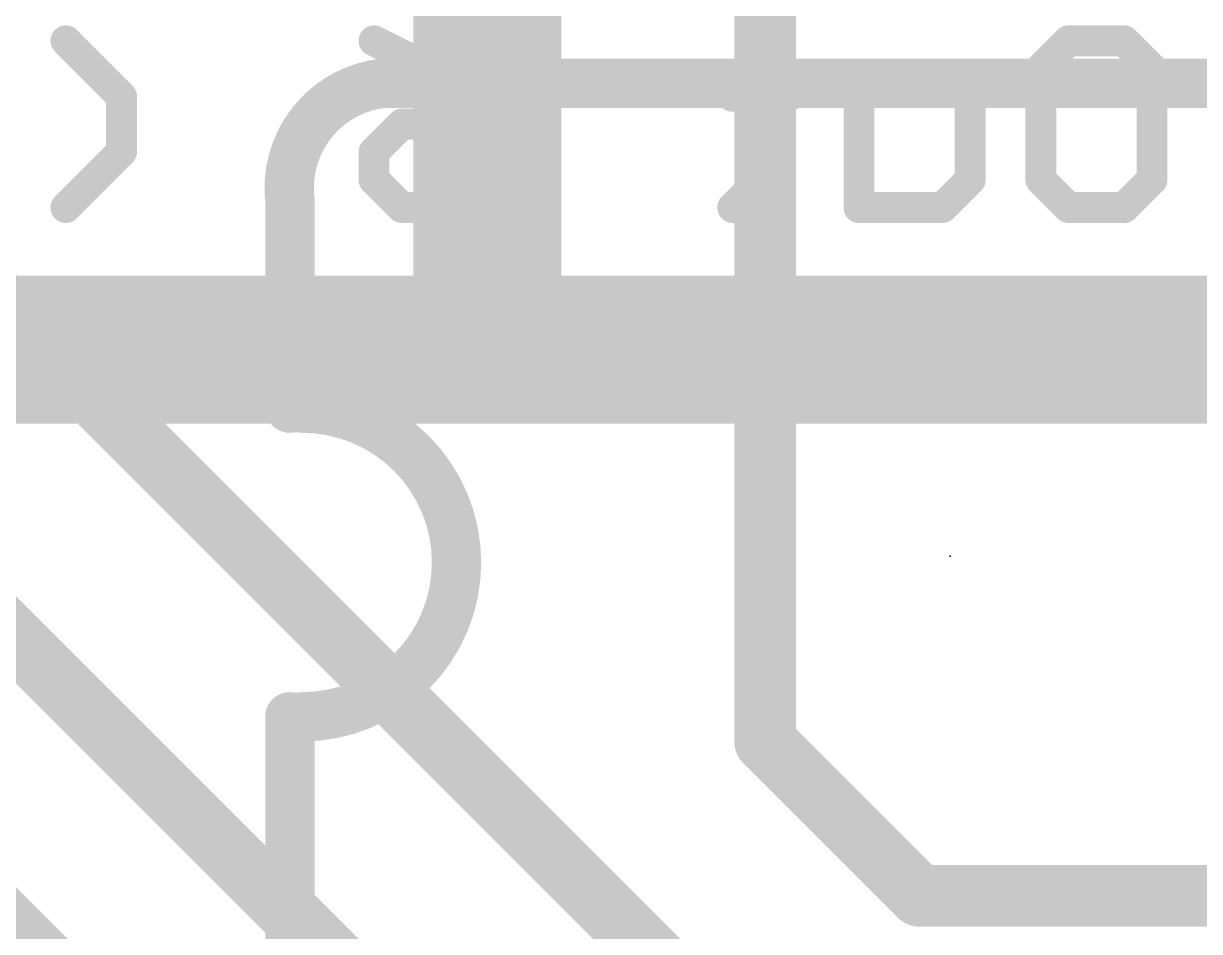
# Model space of a CAD drawing. Extents: x -8 to 102, y -79 to 54.
# Drawn here: x 35.048 to 39.887, y 10.648 to 14.385 of the extents above; entities that cross this region are included whole.
import ezdxf

# ---------------------------------------------------------------- set-up
doc = ezdxf.new("R2010")
doc.units = 0
for name, color, linetype in [('1', 12, 'CONTINUOUS'), ('16', 132, 'CONTINUOUS'), ('21', 41, 'CONTINUOUS'), ('22', 40, 'CONTINUOUS'), ('23', 53, 'CONTINUOUS')]:
    doc.layers.add(name, color=color, linetype=linetype)

msp = doc.modelspace()

# ---------------------------------------------------------------- linework, layer by layer
at = {"layer": '1', "const_width": 0.6096}
for points in [[(36.957, 14.992), (36.957, 13.042)], [(34.544, 13.042), (36.957, 13.042)], [(36.957, 13.042), (43.434, 13.042)]]:
    msp.add_lwpolyline(points, dxfattribs=at)
at = {"layer": '1', "const_width": 0.3048}
for points in [[(36.957, 13.1944, 1), (36.957, 12.8896)], [(36.957, 12.8896, 1), (36.957, 13.1944)], [(36.8046, 13.042, 1), (37.1094, 13.042)]]:
    msp.add_lwpolyline(points, format="xyb", dxfattribs=at)
at = {"layer": '16', "const_width": 0.254}
for points in [[(38.1, 11.43), (38.1, 19.05)], [(38.1307, 10.0584), (34.798, 13.3911)], [(37.4673, 9.398), (33.909, 12.9563)], [(36.9045, 8.763), (32.9674, 12.7)], [(38.735, 10.795), (38.1, 11.43)], [(56.515, 10.795), (38.735, 10.795)]]:
    msp.add_lwpolyline(points, dxfattribs=at)
at = {"layer": '16', "const_width": 0.127}
for points in [[(38.1449, 11.4749, 1), (38.0551, 11.3851)], [(38.0365, 11.43, 1), (38.1635, 11.43)], [(38.735, 10.8585, 1), (38.735, 10.7315)], [(38.6901, 10.7501, 1), (38.7799, 10.8399)]]:
    msp.add_lwpolyline(points, format="xyb", dxfattribs=at)
at = {"layer": '21'}
for points, const_width in [([(36.5252, 14.1383, 0.4143), (36.1442, 13.6573)], 0.2032), ([(36.5252, 14.1891, 1), (36.5252, 14.0875)], 0.1016), ([(36.531, 14.0878, 1), (36.5194, 14.1888)], 0.1016), ([(36.195, 13.6446, 1), (36.0934, 13.6446)], 0.1016), ([(36.0937, 13.6514, 1), (36.1947, 13.6632)], 0.1016), ([(36.195, 11.5316, 1), (36.195, 12.8016)], 0.2032), ([(36.195, 12.8524, 1), (36.195, 12.7508)], 0.1016), ([(36.0934, 12.8016, 1), (36.195, 12.8016)], 0.1016), ([(36.195, 11.5316, 1), (36.0934, 11.5316)], 0.1016), ([(36.195, 11.5824, 1), (36.195, 11.4808)], 0.1016)]:
    msp.add_lwpolyline(points, format="xyb", dxfattribs=dict(at, const_width=const_width))
at = {"layer": '21', "const_width": 0.2032}
for points in [[(41.1988, 14.1383), (36.5252, 14.1383)], [(36.1442, 13.6446), (36.1442, 12.8016)], [(36.1442, 10.5267), (36.1442, 11.5316)]]:
    msp.add_lwpolyline(points, dxfattribs=at)
at = {"layer": '22', "const_width": 0.127}
for points in [[(35.4512, 14.0847), (35.2224, 14.3135)], [(36.4905, 14.3135), (36.7193, 14.1991)], [(39.2347, 14.1991), (39.3491, 14.3135)], [(39.3491, 14.3135), (39.5778, 14.3135)], [(39.5778, 14.3135), (39.6922, 14.1991)], [(36.7193, 14.1991), (36.9481, 13.9703)], [(38.081, 14.1991), (38.081, 13.7415)], [(39.2347, 13.7415), (39.2347, 14.1991)], [(39.6922, 14.1991), (39.6922, 13.7415)], [(35.4512, 13.8559), (35.4512, 14.0847)], [(38.1954, 14.0847), (37.9666, 14.0847)], [(38.4862, 13.6271), (38.4862, 14.0847)], [(38.9438, 14.0847), (38.9438, 13.7415)], [(36.4905, 13.8559), (36.6049, 13.9703)], [(36.6049, 13.9703), (36.9481, 13.9703)], [(36.9481, 13.9703), (36.9481, 13.7415)], [(35.2224, 13.6271), (35.4512, 13.8559)], [(36.4905, 13.7415), (36.4905, 13.8559)], [(36.6049, 13.6271), (36.4905, 13.7415)], [(36.9481, 13.7415), (36.8337, 13.6271)], [(38.081, 13.7415), (37.9666, 13.6271)], [(38.9438, 13.7415), (38.8294, 13.6271)], [(39.3491, 13.6271), (39.2347, 13.7415)], [(39.6922, 13.7415), (39.5778, 13.6271)], [(36.8337, 13.6271), (36.6049, 13.6271)], [(38.8294, 13.6271), (38.4862, 13.6271)], [(39.5778, 13.6271), (39.3491, 13.6271)]]:
    msp.add_lwpolyline(points, dxfattribs=at)
at = {"layer": '22', "const_width": 0.0635}
for points in [[(35.2449, 14.3359, 1), (35.2, 14.291)], [(36.5047, 14.3419, 1), (36.4763, 14.2851)], [(39.3491, 14.3452, 1), (39.3491, 14.2817)], [(39.3715, 14.291, 1), (39.3266, 14.3359)], [(39.6003, 14.3359, 1), (39.5554, 14.291)], [(39.5778, 14.2817, 1), (39.5778, 14.3452)], [(36.7417, 14.2215, 1), (36.6968, 14.1766)], [(36.7051, 14.1707, 1), (36.7335, 14.2275)], [(38.1128, 14.1991, 1), (38.0493, 14.1991)], [(39.2664, 14.1991, 1), (39.2029, 14.1991)], [(39.2122, 14.2215, 1), (39.2571, 14.1766)], [(39.724, 14.1991, 1), (39.6605, 14.1991)], [(39.6698, 14.1766, 1), (39.7147, 14.2215)], [(35.483, 14.0847, 1), (35.4195, 14.0847)], [(35.4288, 14.0622, 1), (35.4737, 14.1071)], [(37.9666, 14.1164, 1), (37.9666, 14.0529)], [(38.1954, 14.0529, 1), (38.1954, 14.1164)], [(38.518, 14.0847, 1), (38.4545, 14.0847)], [(38.9756, 14.0847, 1), (38.9121, 14.0847)], [(36.6049, 14.002, 1), (36.6049, 13.9385)], [(36.6273, 13.9478, 1), (36.5824, 13.9927)], [(36.9798, 13.9703, 1), (36.9163, 13.9703)], [(36.9256, 13.9478, 1), (36.9705, 13.9927)], [(36.9481, 13.9385, 1), (36.9481, 14.002)], [(35.4737, 13.8334, 1), (35.4288, 13.8783)], [(36.5222, 13.8559, 1), (36.4587, 13.8559)], [(36.468, 13.8783, 1), (36.5129, 13.8334)], [(35.4195, 13.8559, 1), (35.483, 13.8559)], [(36.5129, 13.7639, 1), (36.468, 13.719)], [(36.9705, 13.719, 1), (36.9256, 13.7639)], [(38.1035, 13.719, 1), (38.0586, 13.7639)], [(38.9663, 13.719, 1), (38.9214, 13.7639)], [(39.2571, 13.7639, 1), (39.2122, 13.719)], [(39.7147, 13.719, 1), (39.6698, 13.7639)], [(36.4587, 13.7415, 1), (36.5222, 13.7415)], [(36.9163, 13.7415, 1), (36.9798, 13.7415)], [(38.0493, 13.7415, 1), (38.1128, 13.7415)], [(38.9121, 13.7415, 1), (38.9756, 13.7415)], [(39.2029, 13.7415, 1), (39.2664, 13.7415)], [(39.6605, 13.7415, 1), (39.724, 13.7415)], [(35.2, 13.6496, 1), (35.2449, 13.6046)], [(36.6049, 13.6589, 1), (36.6049, 13.5953)], [(36.5824, 13.6046, 1), (36.6273, 13.6496)], [(36.8112, 13.6496, 1), (36.8561, 13.6046)], [(36.8337, 13.5953, 1), (36.8337, 13.6589)], [(37.9442, 13.6496, 1), (37.9891, 13.6046)], [(38.4862, 13.6589, 1), (38.4862, 13.5953)], [(38.4545, 13.6271, 1), (38.518, 13.6271)], [(38.807, 13.6496, 1), (38.8519, 13.6046)], [(38.8294, 13.5953, 1), (38.8294, 13.6589)], [(39.3491, 13.6589, 1), (39.3491, 13.5953)], [(39.3266, 13.6046, 1), (39.3715, 13.6496)], [(39.5554, 13.6496, 1), (39.6003, 13.6046)], [(39.5778, 13.5953, 1), (39.5778, 13.6589)]]:
    msp.add_lwpolyline(points, format="xyb", dxfattribs=at)
at = {"layer": '23'}
msp.add_point((38.862, 12.192), dxfattribs=at)

doc.saveas('drawing.dxf')
